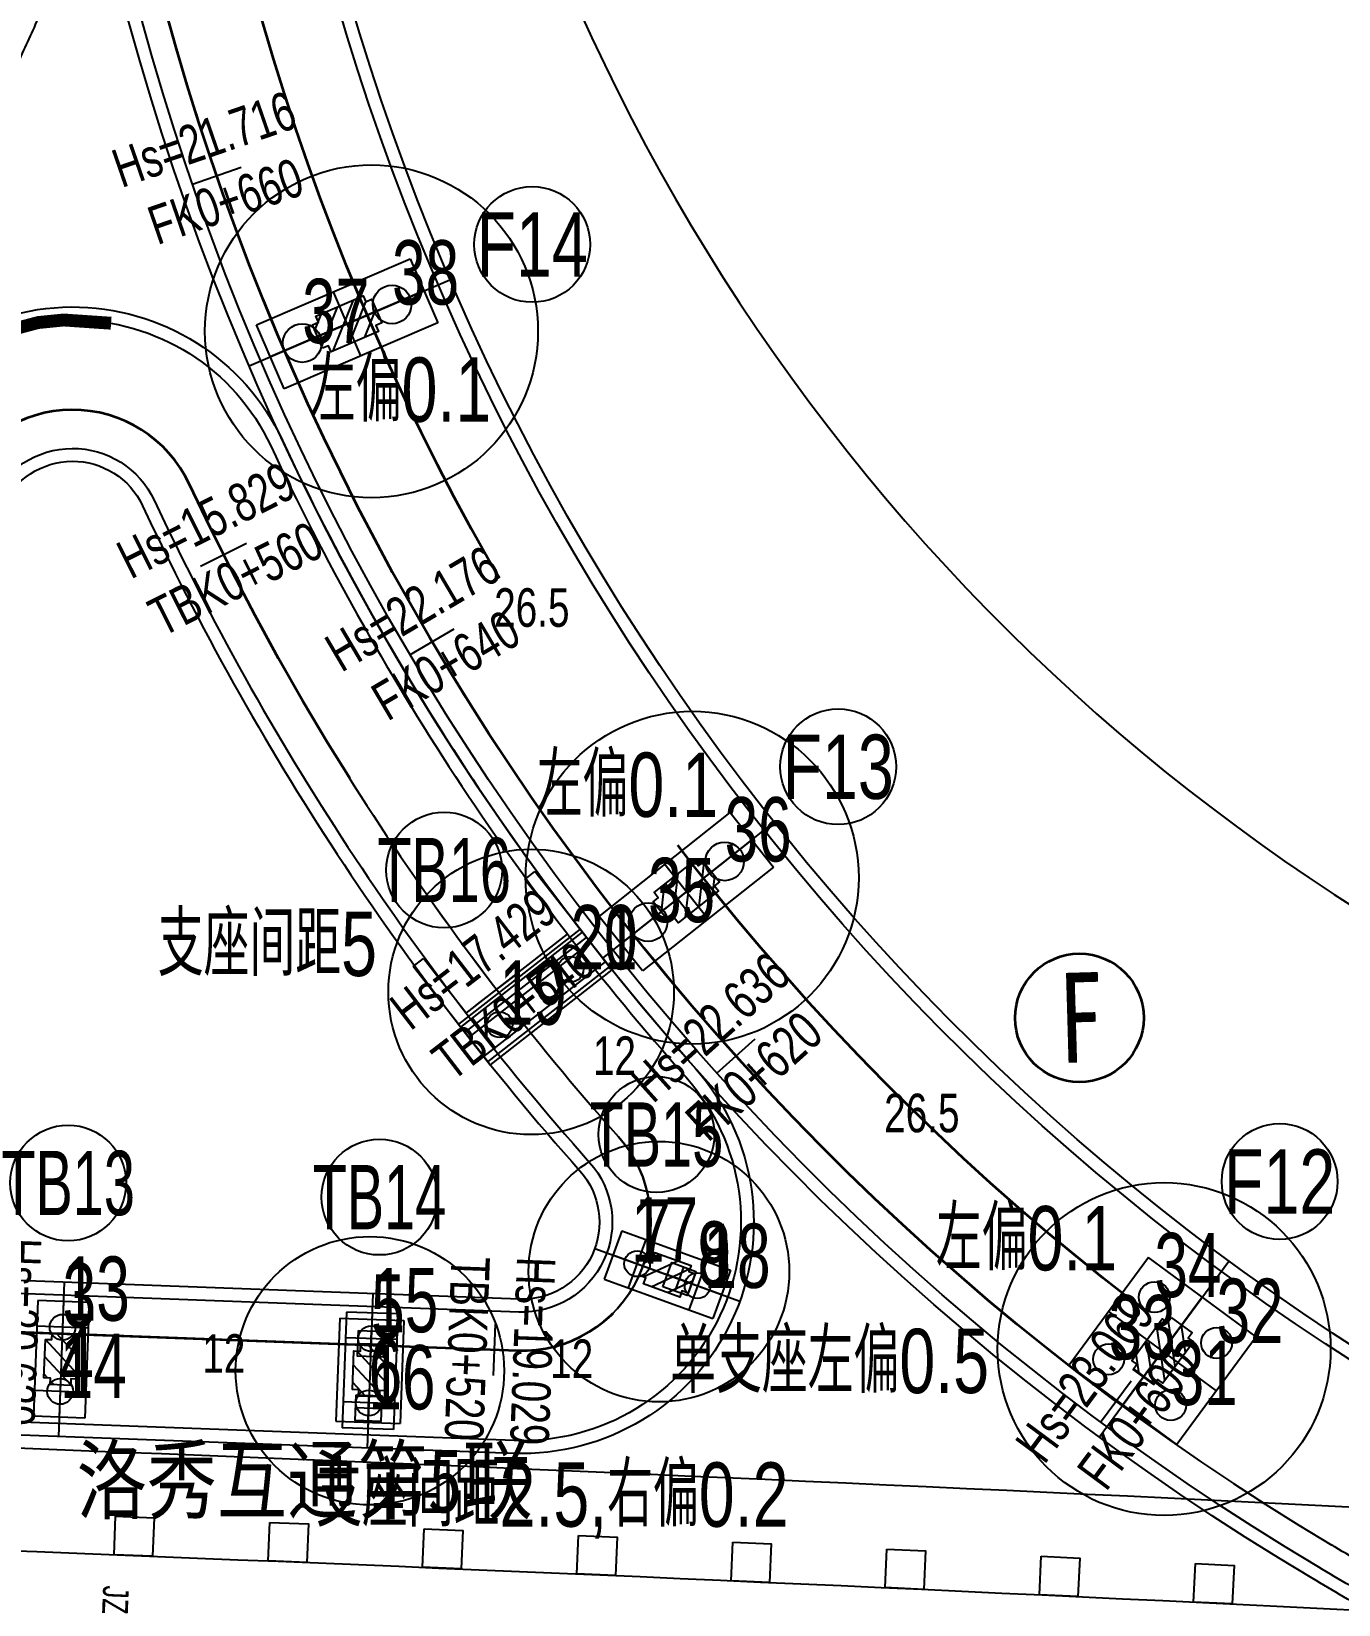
# Model space of a CAD drawing. Extents: x 0 to 558779, y 0 to 2762081.
# Drawn here: x 519973.8 to 520024.6, y 2757686.1 to 2757747.3 of the extents above; entities that cross this region are included whole.
import ezdxf
from ezdxf.enums import TextEntityAlignment as Align

# ---------------------------------------------------------------- set-up
doc = ezdxf.new("R2010")
doc.units = 0
doc.header["$LTSCALE"] = 20
for name, pattern in [('CENTER', [2, 1.25, -0.25, 0.25, -0.25]), ('DASHED', [19.05, 12.7, -6.35]), ('HIDDEN', [0.375, 0.25, -0.125])]:
    doc.linetypes.add(name, pattern=pattern)
for name, color, linetype in [('0-路名', 7, 'Continuous'), ('B-标线', 8, 'Continuous'), ('DL-中心线', 10, 'Continuous'), ('DL-人行道边线', 1, 'Continuous'), ('DL-挡墙范围', 2, 'HIDDEN'), ('DL-树池', 110, 'Continuous'), ('DL-非机动车道边线', 6, 'Continuous'), ('FD-公交车站', 11, 'Continuous'), ('L-洛秀互通匝道边线', 140, 'Continuous'), ('Pile-JZ', 7, 'Continuous'), ('QL-主线桥墩', 191, 'Continuous'), ('QL-分孔线', 4, 'Continuous'), ('QL-墩号', 6, 'Continuous'), ('QL-桥墩', 191, 'Continuous'), ('QL-桥跨数值', 6, 'Continuous'), ('XW_B', 7, 'Continuous'), ('XW_F', 7, 'Continuous'), ('XW_TB', 7, 'Continuous'), ('YD-G2', 96, 'Continuous'), ('文本', 3, 'Continuous'), ('桩号-F', 7, 'Continuous'), ('桩号-TB', 7, 'Continuous'), ('设计高-F', 7, 'Continuous'), ('设计高-TB', 7, 'Continuous'), ('设计高-地面高-F', 7, 'Continuous'), ('设计高-地面高-TB', 7, 'Continuous')]:
    doc.layers.add(name, color=color, linetype=linetype)
doc.layers.add('偏心', color=4, linetype='Continuous', plot=False)
doc.layers.add('坐标标注', color=6, linetype='Continuous', plot=False)
doc.styles.get("Standard").update_dxf_attribs({"font": 'fsdb_e.shx', "width": 0.7, "bigfont": 'hzdx.shx'})
doc.styles.add('仿宋', font='simfang_0.ttf', dxfattribs={"width": 0.8})
pattern_1 = [(0, (0, 2e-10), (0, 6.985), [5.08, -1.905]), (90, (0, 2e-10), (-6.985, 4e-16), [5.08, -1.905])]
pattern_2 = [(0, (0, 0), (0, 6.985), [5.08, -1.905]), (90, (0, 0), (-6.985, 4e-16), [5.08, -1.905])]

# ---------------------------------------------------------------- blocks, each defined once
blk = doc.blocks.new('shuchi01')
at = {"layer": 'DL-树池', "color": 3}
blk.add_lwpolyline([(-0.75, 1.5), (0.75, 1.5), (0.75, 0), (-0.75, 0)], close=True, dxfattribs=at)
blk = doc.blocks.new('(9-1)8.5m花瓶墩单排桩2根1.5')
h = blk.add_hatch()
h.set_pattern_fill('ANGLE', color=256)
h.set_pattern_definition(pattern_1)
h.paths.add_polyline_path([(-1.25, -0.5), (-1.25, 0.5), (-1, 0.5), (-1, 0.75), (1, 0.75), (1, 0.5), (1.25, 0.5), (1.25, -0.5), (1, -0.5), (1, -0.75), (-1, -0.75), (-1, -0.5)])
h = blk.add_hatch()
h.set_pattern_fill('ANGLE', color=256)
h.set_pattern_definition(pattern_1)
h.paths.add_polyline_path([(-1.25, -0.5), (-1.25, 0.5), (-1, 0.5), (-1, 0.75), (1, 0.75), (1, 0.5), (1.25, 0.5), (1.25, -0.5), (1, -0.5), (1, -0.75), (-1, -0.75), (-1, -0.5)])
h = blk.add_hatch()
h.set_pattern_fill('ANSI31', color=3, scale=0.15)
h.paths.add_polyline_path([(-1.25, -0.5), (-1.25, 0.5), (-1, 0.5), (-1, 0.75), (1, 0.75), (1, 0.5), (1.25, 0.5), (1.25, -0.5), (1, -0.5), (1, -0.75), (-1, -0.75), (-1, -0.5)])
at = {"layer": 'QL-桥墩', "color": 1}
for p, q in [((-3.25, -1.35), (-3.25, 1.35)), ((-3.25, 1.35), (3.25, 1.35)), ((3.25, 1.35), (3.25, -1.35)), ((3.25, -1.35), (-3.25, -1.35))]:
    blk.add_line(p, q, dxfattribs=at)
at = {"layer": 'QL-桥墩', "color": 3, "linetype": 'CENTER'}
for p, q in [((0, -1.35), (0, 1.35)), ((3.25, 0), (-3.25, 0))]:
    blk.add_line(p, q, dxfattribs=at)
at = {"layer": 'QL-桥墩', "color": 1, "ltscale": 0.1}
blk.add_lwpolyline([(-1.25, -0.5), (-1.25, 0.5), (-1, 0.5), (-1, 0.75), (1, 0.75), (1, 0.5), (1.25, 0.5), (1.25, -0.5), (1, -0.5), (1, -0.75), (-1, -0.75), (-1, -0.5)], close=True, dxfattribs=at)
at = {"layer": 'QL-桥墩', "color": 3}
for centre in [(-1.9, 0), (1.9, 0)]:
    blk.add_circle(centre, 0.75, dxfattribs=at)
blk = doc.blocks.new('(9-2)8.5m花瓶墩双排桩4根1.2')
h = blk.add_hatch()
h.set_pattern_fill('ANGLE', color=256)
h.set_pattern_definition(pattern_2)
h.paths.add_polyline_path([(-1.25, -0.5), (-1.25, 0.5), (-1, 0.5), (-1, 0.75), (1, 0.75), (1, 0.5), (1.25, 0.5), (1.25, -0.5), (1, -0.5), (1, -0.75), (-1, -0.75), (-1, -0.5)])
h = blk.add_hatch()
h.set_pattern_fill('ANGLE', color=256)
h.set_pattern_definition(pattern_2)
h.paths.add_polyline_path([(-1.25, -0.5), (-1.25, 0.5), (-1, 0.5), (-1, 0.75), (1, 0.75), (1, 0.5), (1.25, 0.5), (1.25, -0.5), (1, -0.5), (1, -0.75), (-1, -0.75), (-1, -0.5)])
h = blk.add_hatch()
h.set_pattern_fill('ANSI31', color=3, scale=0.15)
h.paths.add_polyline_path([(-1.25, -0.5), (-1.25, 0.5), (-1, 0.5), (-1, 0.75), (1, 0.75), (1, 0.5), (1.25, 0.5), (1.25, -0.5), (1, -0.5), (1, -0.75), (-1, -0.75), (-1, -0.5)])
at = {"layer": 'QL-桥墩', "color": 1}
for p, q in [((-2.6, 2.6), (2.6, 2.6)), ((-2.6, 2.6), (-2.6, -2.6)), ((2.6, 2.6), (2.6, -2.6)), ((-2.6, -2.6), (2.6, -2.6))]:
    blk.add_line(p, q, dxfattribs=at)
at = {"layer": 'QL-桥墩', "color": 3, "linetype": 'CENTER'}
for p, q in [((0, 2.6), (0, -2.6)), ((-2.6, 0), (2.6, 0))]:
    blk.add_line(p, q, dxfattribs=at)
at = {"layer": 'QL-桥墩', "color": 1}
blk.add_lwpolyline([(-1.25, -0.5), (-1.25, 0.5), (-1, 0.5), (-1, 0.75), (1, 0.75), (1, 0.5), (1.25, 0.5), (1.25, -0.5), (1, -0.5), (1, -0.75), (-1, -0.75), (-1, -0.5)], close=True, dxfattribs=at)
at = {"layer": 'QL-桥墩', "color": 3, "ltscale": 0.1}
for centre in [(-1.5, 1.5), (1.5, 1.5), (-1.5, -1.5), (1.5, -1.5)]:
    blk.add_circle(centre, 0.6, dxfattribs=at)
blk = doc.blocks.new('6.5m薄壁台')
at = {"layer": 'QL-桥墩', "color": 1}
for p, q in [((-3, 1.25), (3, 1.25)), ((-3, -0.75), (-3, 1.25)), ((3, -0.75), (3, 1.25)), ((-3, -0.75), (3, -0.75))]:
    blk.add_line(p, q, dxfattribs=at)
at = {"layer": 'QL-桥墩', "color": 3}
for p, q in [((3, 1.1), (-3, 1.1)), ((-3, 1.1), (-3, -0.5)), ((3, 1.1), (3, -0.5)), ((3, -0.1), (-3, -0.1)), ((3, -0.6), (-3, -0.6)), ((-3, -0.75), (-3, -3.6)), ((2.5, -0.9), (-2.5, -0.9)), ((-2.5, -0.9), (-2.5, -3.6)), ((2.5, -0.9), (2.5, -3.6)), ((3, -0.75), (3, -3.6)), ((-2.5, -3.6), (-3, -3.6)), ((3, -3.6), (2.5, -3.6))]:
    blk.add_line(p, q, dxfattribs=at)
at = {"layer": 'QL-桥墩', "color": 3, "linetype": 'DASHED', "ltscale": 0.03}
for p, q in [((3, 0.85), (-3, 0.85)), ((3, -0.35), (-3, -0.35))]:
    blk.add_line(p, q, dxfattribs=at)
at = {"layer": 'QL-桥墩', "color": 3}
for centre in [(-1.75, 0.25), (1.75, 0.25)]:
    blk.add_circle(centre, 0.5, dxfattribs=at)
blk = doc.blocks.new('主线桥墩10.09')
at = {"layer": '文本', "style": '仿宋', "width": 0.8}
blk.add_text('洛秀互通第5联', height=2.5, dxfattribs=at).set_placement((2954.7088, -310.2283))
blk = doc.blocks.new('(6-1)6.0m花瓶墩单排桩2根1.0')
h = blk.add_hatch()
h.set_pattern_fill('ANSI31', color=3, scale=0.15, angle=180)
h.paths.add_polyline_path([(1, 0.4), (1, -0.4), (0.75, -0.4), (0.75, -0.65), (-0.75, -0.65), (-0.75, -0.4), (-1, -0.4), (-1, 0.4), (-0.75, 0.4), (-0.75, 0.65), (0.75, 0.65), (0.75, 0.4)])
at = {"layer": 'QL-桥墩', "color": 1}
for p, q in [((-2.25, 1), (-2.25, -1)), ((-2.25, 1), (2.25, 1)), ((2.25, 1), (2.25, -1)), ((-2.25, -1), (2.25, -1))]:
    blk.add_line(p, q, dxfattribs=at)
at = {"layer": 'QL-桥墩', "color": 3, "linetype": 'CENTER'}
for p, q in [((-1.25, 1), (-1.25, -1)), ((1.25, 1), (1.25, -1)), ((-2.25, 0), (2.25, 0))]:
    blk.add_line(p, q, dxfattribs=at)
at = {"layer": 'QL-桥墩', "color": 1}
blk.add_lwpolyline([(1, 0.4), (1, -0.4), (0.75, -0.4), (0.75, -0.65), (-0.75, -0.65), (-0.75, -0.4), (-1, -0.4), (-1, 0.4), (-0.75, 0.4), (-0.75, 0.65), (0.75, 0.65), (0.75, 0.4)], close=True, dxfattribs=at)
at = {"layer": 'QL-桥墩', "color": 3}
for centre in [(-1.25, 0), (1.25, 0)]:
    blk.add_circle(centre, 0.5, dxfattribs=at)

msp = doc.modelspace()

# ---------------------------------------------------------------- hatches: boundary and pattern name
at = {"layer": 'FD-公交车站'}
h = msp.add_hatch(dxfattribs=at)
h.set_pattern_fill('ANGLE', color=256, scale=0.1, angle=-0.23643, style=0)
h.set_pattern_definition([(359.76357209, (0, 0), (0.00288231399, 0.69849405314), [0.508, -0.1905]), (89.76357209, (0, 0), (-0.69849405314, 0.00288231399), [0.508, -0.1905])])
edge = h.paths.add_edge_path()
edge.add_line((519963.508, 2757733.049), (519965.326, 2757732.217))
edge.add_arc((522763.138, 2756452.209), 3076.714, 155.411669, 155.41576, ccw=False)
edge.add_arc((523885.5, 2755938.628), 4311, 155.38588, 155.411669, ccw=False)
edge.add_arc((526503.804, 2754739.094), 7191, 155.3704067, 155.3858801, ccw=False)
edge.add_arc((539593.707, 2748737.889), 21591, 155.3652489, 155.3704067, ccw=False)
edge.add_arc((508179.838, 2763143.477), 12968.4, 335.364676, 335.3732724)
edge.add_arc((516033.414, 2759543.397), 4329, 335.373272, 335.399061)
edge.add_arc((517604.562, 2758824.038), 2601, 335.399061, 335.442043)
edge.add_arc((518278.142, 2758516.247), 1860.429, 335.442043, 335.502217)
edge.add_arc((518652.533, 2758345.644), 1449, 335.502217, 335.579584)
edge.add_arc((518890.928, 2758237.401), 1187.182, 335.579584, 335.674144)
edge.add_arc((519056.094, 2758162.736), 1005.923, 335.674144, 335.785896)
edge.add_arc((519177.322, 2758108.218), 873, 335.785896, 335.914841)
edge.add_arc((519270.12, 2758066.736), 771.353, 335.914841, 336.060979)
edge.add_arc((519341.807, 2758034.909), 692.918, 336.061118, 336.215852)
edge.add_arc((519396.549, 2758010.78), 633.094, 336.216067, 336.370801)
edge.add_arc((519439.087, 2757992.168), 586.662, 336.370956, 336.52569)
edge.add_arc((519473.384, 2757977.273), 549.271, 336.52581, 336.68054)
edge.add_arc((519501.807, 2757965.019), 518.319, 336.68063, 336.83536)
edge.add_arc((519525.87, 2757954.723), 492.146, 336.83544, 336.99017)
edge.add_arc((519546.589, 2757945.924), 469.636, 336.99023, 337.14496)
edge.add_arc((519564.676, 2757938.299), 450.007, 337.14501, 337.27112)
edge.add_line((519979.737, 2757764.43), (519977.893, 2757765.202))
edge.add_arc((519564.677, 2757938.299), 448.006, 337.14501, 337.27112, ccw=False)
edge.add_arc((519546.589, 2757945.923), 467.635, 336.99023, 337.14496, ccw=False)
edge.add_arc((519525.871, 2757954.723), 490.145, 336.83544, 336.99017, ccw=False)
edge.add_arc((519501.808, 2757965.019), 516.318, 336.68063, 336.83536, ccw=False)
edge.add_arc((519473.385, 2757977.272), 547.269, 336.52581, 336.68054, ccw=False)
edge.add_arc((519439.089, 2757992.167), 584.66, 336.370956, 336.52569, ccw=False)
edge.add_arc((519396.552, 2758010.779), 631.091, 336.216068, 336.370802, ccw=False)
edge.add_arc((519341.809, 2758034.908), 690.916, 336.061118, 336.215852, ccw=False)
edge.add_arc((519270.12, 2758066.736), 769.353, 335.914841, 336.060979, ccw=False)
edge.add_arc((519177.322, 2758108.218), 871, 335.785896, 335.914841, ccw=False)
edge.add_arc((519056.094, 2758162.736), 1003.923, 335.674144, 335.785896, ccw=False)
edge.add_arc((518890.928, 2758237.401), 1185.182, 335.579584, 335.674144, ccw=False)
edge.add_arc((518652.533, 2758345.644), 1447, 335.502217, 335.579584, ccw=False)
edge.add_arc((518278.142, 2758516.247), 1858.429, 335.442043, 335.502217, ccw=False)
edge.add_arc((517604.562, 2758824.038), 2599, 335.399061, 335.442043, ccw=False)
edge.add_arc((516033.414, 2759543.397), 4327, 335.373272, 335.399061, ccw=False)
edge.add_arc((508179.716, 2763143.533), 12966.533, 335.364676, 335.3732723, ccw=False)
edge.add_arc((539593.707, 2748737.889), 21593, 155.3652489, 155.3704067)
edge.add_arc((526503.804, 2754739.094), 7193, 155.3704067, 155.3858801)
edge.add_arc((523885.5, 2755938.628), 4313, 155.38588, 155.411669)
edge.add_arc((522763.138, 2756452.209), 3078.714, 155.411669, 155.41576)

# ---------------------------------------------------------------- linework, layer by layer
at = {"layer": '0-路名', "lineweight": 35}
msp.add_circle((520014.541, 2757708.897), 2.5, dxfattribs=at)
at = {"layer": 'B-标线', "linetype": 'HIDDEN', "lineweight": 35, "ltscale": 5, "flags": 128}
for points in [[(520609.666, 2757632.942), (520351.861, 2757657.357, 0.014295), (520266.291, 2757662.998), (520121.205, 2757668.404, -0.000386), (520115.653, 2757668.613, -0.001157), (520110.102, 2757668.84, -0.001929), (520104.553, 2757669.101, -0.002701), (520099.006, 2757669.414, -0.003472), (520093.464, 2757669.795, -0.004244), (520087.928, 2757670.261, -0.005015), (520082.402, 2757670.83, -0.005787), (520076.889, 2757671.518, -0.006559), (520071.395, 2757672.342, -0.006945), (520066.2, 2757673.265, -0.006945), (520061.484, 2757674.239, -0.006945), (520057.146, 2757675.262, -0.006945), (520053.117, 2757676.331, -0.006945), (520049.348, 2757677.444, -0.006945), (520045.803, 2757678.598, -0.006945), (520042.456, 2757679.793, -0.006945), (520039.284, 2757681.025, -0.006945), (520036.271, 2757682.293, -0.006945), (520033.402, 2757683.594, -0.006945), (520030.667, 2757684.929, -0.006945), (520028.056, 2757686.293, -0.006945), (520025.56, 2757687.687, -0.003472), (520024.353, 2757688.395, -0.241172), (519975.908, 2757765.624, -0.001215), (519975.867, 2757766.111, -0.002431), (519975.789, 2757767.109, -0.002431), (519975.72, 2757768.138, -0.002431), (519975.658, 2757769.201, -0.002431), (519975.605, 2757770.303, -0.002431), (519975.562, 2757771.446, -0.002431), (519975.528, 2757772.636, -0.002431), (519975.504, 2757773.88, -0.002431), (519975.492, 2757775.185, -0.002431), (519975.493, 2757776.56, -0.002431), (519975.508, 2757778.019, -0.002431), (519975.539, 2757779.579, -0.002431), (519975.59, 2757781.264, -0.002431), (519975.663, 2757783.109, -0.002296), (519975.758, 2757785.051, -0.002025), (519975.87, 2757786.993, -0.001755), (519975.996, 2757788.933, -0.001485), (519976.136, 2757790.872, -0.001215), (519976.285, 2757792.811, -0.000945), (519976.444, 2757794.749, -0.000675), (519976.608, 2757796.686, -0.000405), (519976.776, 2757798.624, -0.000135), (519976.947, 2757800.561, -0.000023), (519977.118, 2757802.497, -0.000068), (519977.29, 2757804.434, -0.000113), (519977.462, 2757806.371, -0.000158), (519977.635, 2757808.308, -0.000203), (519977.809, 2757810.244, -0.000248), (519977.986, 2757812.181, -0.000293), (519978.164, 2757814.117, -0.000338), (519978.345, 2757816.053, -0.000383), (519978.528, 2757817.989, -0.000405), (519978.706, 2757819.827, -0.000405), (519978.87, 2757821.505, -0.000405), (519979.025, 2757823.057, -0.000405), (519979.172, 2757824.509, -0.000405), (519979.313, 2757825.877, -0.000405), (519979.449, 2757827.175, -0.000405), (519979.58, 2757828.412, -0.000405), (519979.708, 2757829.596, -0.000405), (519979.833, 2757830.733, -0.000405), (519979.955, 2757831.829, -0.000405), (519980.074, 2757832.887, -0.000405), (519980.191, 2757833.912, -0.000405), (519980.307, 2757834.906, -0.000203), (519980.364, 2757835.392, -0.042599), (520000.875, 2757935.361)], [(520609.996, 2757636.427), (520352.191, 2757660.841, 0.014295), (520266.421, 2757666.495), (520121.335, 2757671.901, -0.000386), (520115.788, 2757672.111, -0.001157), (520110.253, 2757672.337, -0.001929), (520104.731, 2757672.597, -0.002701), (520099.222, 2757672.907, -0.003472), (520093.728, 2757673.285, -0.004244), (520088.251, 2757673.746, -0.005015), (520082.795, 2757674.308, -0.005787), (520077.363, 2757674.986, -0.006559), (520071.96, 2757675.796, -0.006945), (520066.86, 2757676.702, -0.006945), (520062.24, 2757677.657, -0.006945), (520057.996, 2757678.657, -0.006945), (520054.061, 2757679.701, -0.006945), (520050.385, 2757680.786, -0.006945), (520046.933, 2757681.911, -0.006945), (520043.677, 2757683.073, -0.006945), (520040.596, 2757684.269, -0.006945), (520037.673, 2757685.499, -0.006945), (520034.893, 2757686.761, -0.006945), (520032.245, 2757688.053, -0.006945), (520029.72, 2757689.372, -0.006945), (520027.309, 2757690.719, -0.003472), (520026.145, 2757691.402, -0.241172), (519979.395, 2757765.928, -0.001215), (519979.355, 2757766.398, -0.002431), (519979.28, 2757767.362, -0.002431), (519979.213, 2757768.357, -0.002431), (519979.153, 2757769.386, -0.002431), (519979.102, 2757770.454, -0.002431), (519979.06, 2757771.563, -0.002431), (519979.027, 2757772.719, -0.002431), (519979.004, 2757773.929, -0.002431), (519978.992, 2757775.2, -0.002431), (519978.993, 2757776.541, -0.002431), (519979.008, 2757777.966, -0.002431), (519979.038, 2757779.492, -0.002431), (519979.088, 2757781.142, -0.002431), (519979.159, 2757782.954, -0.002296), (519979.253, 2757784.864, -0.002025), (519979.363, 2757786.777, -0.001755), (519979.488, 2757788.693, -0.001485), (519979.626, 2757790.611, -0.001215), (519979.774, 2757792.533, -0.000945), (519979.931, 2757794.458, -0.000675), (519980.095, 2757796.386, -0.000405), (519980.263, 2757798.317, -0.000135), (519980.434, 2757800.252, -0.000023), (519980.605, 2757802.189, -0.000068), (519980.776, 2757804.125, -0.000113), (519980.948, 2757806.061, -0.000158), (519981.121, 2757807.995, -0.000203), (519981.295, 2757809.929, -0.000248), (519981.471, 2757811.862, -0.000293), (519981.649, 2757813.794, -0.000338), (519981.829, 2757815.725, -0.000383), (519982.013, 2757817.656, -0.000405), (519982.189, 2757819.489, -0.000405), (519982.353, 2757821.16, -0.000405), (519982.507, 2757822.707, -0.000405), (519982.654, 2757824.153, -0.000405), (519982.794, 2757825.515, -0.000405), (519982.93, 2757826.808, -0.000405), (519983.06, 2757828.039, -0.000405), (519983.188, 2757829.217, -0.000405), (519983.312, 2757830.349, -0.000405), (519983.433, 2757831.439, -0.000405), (519983.552, 2757832.492, -0.000405), (519983.668, 2757833.511, -0.000405), (519983.783, 2757834.499, -0.000203), (519983.84, 2757834.983, -0.042599), (520004.231, 2757934.369, -0.042599)]]:
    msp.add_lwpolyline(points, format="xyb", dxfattribs=at)
at = {"layer": 'B-标线', "lineweight": 35, "flags": 128}
for points in [[(519860.757, 2757530.995, 0.043438), (519909.912, 2757644.363, -0.021082), (519939.582, 2757722.133, 0.054969), (519981.895, 2757860.489, -0.025142), (519996.067, 2757919.103)], [(519857.678, 2757532.66, 0.043438), (519906.592, 2757645.472, -0.021082), (519936.367, 2757723.518, 0.054969), (519978.456, 2757861.139, -0.025142)], [(519863.835, 2757529.33, 0.043438), (519913.232, 2757643.254, -0.021082), (519942.797, 2757720.749, 0.046008), (519980.509, 2757836.614, 0.046008)]]:
    msp.add_lwpolyline(points, format="xyb", dxfattribs=at)
at = {"layer": 'DL-中心线', "linetype": 'CENTER', "lineweight": 35, "ltscale": 5, "flags": 128}
for points in [[(519647.675, 2757568.166, -0.001157), (519648.228, 2757567.535, -0.002315), (519649.349, 2757566.237, -0.002315), (519650.492, 2757564.888, -0.002315), (519651.66, 2757563.484, -0.002315), (519652.855, 2757562.02, -0.002315), (519654.081, 2757560.489, -0.002315), (519655.343, 2757558.884, -0.002315), (519656.645, 2757557.195, -0.002315), (519657.995, 2757555.412, -0.002315), (519659.4, 2757553.518, -0.002315), (519660.871, 2757551.496, -0.002315), (519662.425, 2757549.319, -0.002315), (519664.081, 2757546.951, -0.002315), (519665.872, 2757544.34, -0.002186), (519667.733, 2757541.575, -0.001929), (519669.571, 2757538.794, -0.001672), (519671.389, 2757536, -0.001415), (519673.19, 2757533.195, -0.001157), (519674.976, 2757530.381, -0.0009), (519676.75, 2757527.559, -0.000643), (519678.516, 2757524.732, -0.000386), (519680.276, 2757521.901, -0.000129), (519682.033, 2757519.068, 0.000289), (519683.791, 2757516.236, 0.000868), (519685.555, 2757513.408, 0.001447), (519687.333, 2757510.588, 0.002025), (519689.13, 2757507.78, 0.002604), (519690.952, 2757504.99, 0.003183), (519692.807, 2757502.22, 0.003762), (519694.7, 2757499.477, 0.00434), (519696.638, 2757496.764, 0.004919), (519698.625, 2757494.088, 0.005208), (519700.564, 2757491.585, 0.005208), (519702.381, 2757489.338, 0.005208), (519704.105, 2757487.294, 0.005208), (519705.757, 2757485.416, 0.005208), (519707.351, 2757483.679, 0.005208), (519708.898, 2757482.063, 0.005208), (519710.404, 2757480.553, 0.005208), (519711.875, 2757479.138, 0.005208), (519713.317, 2757477.808, 0.005208), (519714.733, 2757476.556, 0.005208), (519716.126, 2757475.375, 0.005208), (519717.498, 2757474.26, 0.005208), (519718.851, 2757473.206, 0.002604), (519719.521, 2757472.701, 0.279434), (519802.083, 2757464.769, 0.00514), (519803.57, 2757465.505, 0.00869), (519806.104, 2757466.847, 0.00869), (519808.666, 2757468.321, 0.00869), (519811.257, 2757469.934, 0.00869), (519813.878, 2757471.694, 0.00869), (519816.532, 2757473.615, 0.00869), (519819.223, 2757475.707, 0.00869), (519821.954, 2757477.988, 0.00869), (519824.732, 2757480.477, 0.00869), (519827.565, 2757483.198, 0.00869), (519830.465, 2757486.186, 0.00869), (519833.45, 2757489.481, 0.00869), (519836.543, 2757493.146, 0.008305), (519839.636, 2757497.074, 0.007534), (519842.604, 2757501.098, 0.006763), (519845.455, 2757505.205, 0.005993), (519848.2, 2757509.384, 0.005222), (519850.851, 2757513.623, 0.004451), (519853.42, 2757517.913, 0.003681), (519855.918, 2757522.244, 0.00291), (519858.36, 2757526.607, 0.00214), (519860.757, 2757530.995, 0.043438), (519909.912, 2757644.363, -0.021082), (519939.582, 2757722.133, 0.054969), (519981.895, 2757860.489, -0.025142), (519996.067, 2757919.103), (520034.65, 2758049.579, -0.012888), (520058.477, 2758123.13)], [(520609.666, 2757632.942), (520351.861, 2757657.357, 0.014295), (520266.291, 2757662.998), (520121.205, 2757668.404, -0.000386), (520115.653, 2757668.613, -0.001157), (520110.102, 2757668.84, -0.001929), (520104.553, 2757669.101, -0.002701), (520099.006, 2757669.414, -0.003472), (520093.464, 2757669.795, -0.004244), (520087.928, 2757670.261, -0.005015), (520082.402, 2757670.83, -0.005787), (520076.889, 2757671.518, -0.006559), (520071.395, 2757672.342, -0.006945), (520066.2, 2757673.265, -0.006945), (520061.484, 2757674.239, -0.006945), (520057.146, 2757675.262, -0.006945), (520053.117, 2757676.331, -0.006945), (520049.348, 2757677.444, -0.006945), (520045.803, 2757678.598, -0.006945), (520042.456, 2757679.793, -0.006945), (520039.284, 2757681.025, -0.006945), (520036.271, 2757682.293, -0.006945), (520033.402, 2757683.594, -0.006945), (520030.667, 2757684.929, -0.006945), (520028.056, 2757686.293, -0.006945), (520025.56, 2757687.687, -0.003472), (520024.353, 2757688.395, -0.241172), (519975.908, 2757765.624, -0.001215), (519975.867, 2757766.111, -0.002431), (519975.789, 2757767.109, -0.002431), (519975.72, 2757768.138, -0.002431), (519975.658, 2757769.201, -0.002431), (519975.605, 2757770.303, -0.002431), (519975.562, 2757771.446, -0.002431), (519975.528, 2757772.636, -0.002431), (519975.504, 2757773.88, -0.002431), (519975.492, 2757775.185, -0.002431), (519975.493, 2757776.56, -0.002431), (519975.508, 2757778.019, -0.002431), (519975.539, 2757779.579, -0.002431), (519975.59, 2757781.264, -0.002431), (519975.663, 2757783.109, -0.002296), (519975.758, 2757785.051, -0.002025), (519975.87, 2757786.993, -0.001755), (519975.996, 2757788.933, -0.001485), (519976.136, 2757790.872, -0.001215), (519976.285, 2757792.811, -0.000945), (519976.444, 2757794.749, -0.000675), (519976.608, 2757796.686, -0.000405), (519976.776, 2757798.624, -0.000135), (519976.947, 2757800.561, -0.000023), (519977.118, 2757802.497, -0.000068), (519977.29, 2757804.434, -0.000113), (519977.462, 2757806.371, -0.000158), (519977.635, 2757808.308, -0.000203), (519977.809, 2757810.244, -0.000248), (519977.986, 2757812.181, -0.000293), (519978.164, 2757814.117, -0.000338), (519978.345, 2757816.053, -0.000383), (519978.528, 2757817.989, -0.000405), (519978.706, 2757819.827, -0.000405), (519978.87, 2757821.505, -0.000405), (519979.025, 2757823.057, -0.000405), (519979.172, 2757824.509, -0.000405), (519979.313, 2757825.877, -0.000405), (519979.449, 2757827.175, -0.000405), (519979.58, 2757828.412, -0.000405), (519979.708, 2757829.596, -0.000405), (519979.833, 2757830.733, -0.000405), (519979.955, 2757831.829, -0.000405), (519980.074, 2757832.887, -0.000405), (519980.191, 2757833.912, -0.000405), (519980.307, 2757834.906, -0.000203), (519980.364, 2757835.392, -0.042599), (520000.875, 2757935.361)], [(519483.693, 2757688.86), (519492.803, 2757688.723, 0.043131), (519561.509, 2757693.622), (519577.044, 2757696.088, 0.031213), (519605.074, 2757702.35, -0.20367), (519636.14, 2757698.616, 0.121654), (519654.577, 2757693.327), (519683.777, 2757692.239, 0.115793), (519751.057, 2757705.409, -0.255248), (519789.288, 2757702.5, 0.14148), (519842.378, 2757686.387), (519917.269, 2757685.369, 0.125687), (519941.327, 2757691.167, -0.131701), (519966.567, 2757696.935), (519992.7, 2757695.961, 0.660156), (519996.625, 2757704.277, -0.072356), (519979.943, 2757729.661, 0.641349), (519970.854, 2757729.6), (519953.894, 2757691.981)]]:
    msp.add_lwpolyline(points, format="xyb", dxfattribs=at)
at = {"layer": 'DL-人行道边线', "flags": 128}
for points in [[(519973.266, 2757745.966, 0.000413), (519974.075, 2757747.753, 0.000488)], [(519968.398, 2757735.321, -0.000023), (519969.208, 2757737.088, 0.000038), (519970.019, 2757738.856, 0.000113)], [(519961.694, 2757692.612), (519964.785, 2757692.497, -0.005003), (520064.882, 2757687.764, 0.002164), (520108.037, 2757685.478)]]:
    msp.add_lwpolyline(points, format="xyb", dxfattribs=at)
at = {"layer": 'DL-挡墙范围', "ltscale": 10, "const_width": 0.5}
msp.add_lwpolyline([(519976.907, 2757735.912), (519975.066, 2757736.038), (519974.068, 2757735.938), (519972.401, 2757735.493), (519969.983, 2757734.084), (519968.678, 2757732.731), (519967.752, 2757731.228), (519966.843, 2757729.219), (519965.385, 2757725.985), (519960.912, 2757715.936)], dxfattribs=at)
at = {"layer": 'DL-非机动车道边线', "flags": 128}
msp.add_lwpolyline([(519961.73, 2757688.608), (519964.636, 2757688.5, -0.005003), (520064.653, 2757683.771, 0.002164), (520107.843, 2757681.482)], format="xyb", dxfattribs=at)
at = {"layer": 'FD-公交车站', "flags": 128}
msp.add_lwpolyline([(519963.508, 2757733.049), (519965.326, 2757732.217, -0.000018), (519965.418, 2757732.416, -0.000113), (519966.225, 2757734.181, -0.000068), (519967.035, 2757735.946, -0.000023), (519967.845, 2757737.713, 0.000038), (519968.656, 2757739.481, 0.000113), (519969.467, 2757741.253, 0.000188), (519970.279, 2757743.027, 0.000263), (519971.09, 2757744.805, 0.000338), (519971.9, 2757746.586, 0.000413), (519972.709, 2757748.371, 0.000488)], format="xyb", dxfattribs=at)
at = {"layer": 'L-洛秀互通匝道边线', "flags": 128}
for points in [[(519856.359, 2757533.374, 0.043439), (519905.17, 2757645.947, -0.021082), (519934.99, 2757724.111, 0.054969), (519976.982, 2757861.418, -0.025142)], [(519856.799, 2757533.136, 0.043438), (519905.644, 2757645.789, -0.021082), (519935.449, 2757723.913, 0.054969), (519977.473, 2757861.325, -0.025142)], [(519864.715, 2757528.854, 0.043438), (519914.18, 2757642.938, -0.021082), (519943.715, 2757720.354, 0.035444), (519974.717, 2757809.192, 0.035444)], [(519865.155, 2757528.616, 0.043438), (519914.655, 2757642.779, -0.021082), (519944.174, 2757720.156, 0.035444), (519975.2, 2757809.061, 0.035444)], [(520041.216, 2757687.256, -0.005718), (520038.874, 2757688.248, -0.006945), (520036.17, 2757689.475, -0.006944), (520033.597, 2757690.73, -0.006945), (520031.146, 2757692.012, -0.006944), (520028.808, 2757693.318, -0.003472), (520027.68, 2757693.979, -0.241172), (519982.383, 2757766.188, -0.001215)], [(520041.406, 2757687.719, -0.005718), (520039.075, 2757688.706, -0.006945), (520036.383, 2757689.928, -0.006944), (520033.823, 2757691.177, -0.006945), (520031.384, 2757692.452, -0.006944), (520029.058, 2757693.751, -0.003472), (520027.936, 2757694.409, -0.241172), (519982.881, 2757766.231, -0.001215)], [(520038.18, 2757679.855, -0.005718), (520035.67, 2757680.918, -0.006945), (520032.763, 2757682.237, -0.006945), (520029.991, 2757683.59, -0.006945), (520027.342, 2757684.974, -0.006945), (520024.81, 2757686.388, -0.003473), (520023.586, 2757687.106, -0.241172), (519974.414, 2757765.493, -0.001215)], [(520038.37, 2757680.317, -0.005718), (520035.87, 2757681.376, -0.006944), (520032.976, 2757682.69, -0.006945), (520030.216, 2757684.036, -0.006945), (520027.58, 2757685.414, -0.006945), (520025.06, 2757686.821, -0.003473), (520023.842, 2757687.536, -0.241172), (519974.912, 2757765.537, -0.001215)], [(519953.155, 2757700.074), (519967.208, 2757731.244, -0.641349), (519983.567, 2757731.353, 0.072356), (519999.617, 2757706.932, -0.660156), (519992.551, 2757691.964), (519971.665, 2757692.742)], [(519954.155, 2757701.074), (519967.664, 2757731.038, -0.641349), (519983.114, 2757731.142, 0.072356), (519999.243, 2757706.6, -0.660156), (519992.569, 2757692.463), (519971.683, 2757693.242)], [(519957.345, 2757699.635), (519970.854, 2757729.6, -0.641349), (519979.943, 2757729.661, 0.072356), (519996.625, 2757704.277, -0.660156), (519992.7, 2757695.961), (519971.813, 2757696.739)], [(519957.203, 2757695.669), (519972.222, 2757728.983, -0.641349), (519978.584, 2757729.026, 0.072356), (519995.504, 2757703.281, -0.660156), (519992.755, 2757697.46), (519971.869, 2757698.238)], [(519958.66, 2757697.686), (519972.678, 2757728.778, -0.641349), (519978.131, 2757728.814, 0.072356), (519995.13, 2757702.949, -0.660156), (519992.774, 2757697.96), (519971.888, 2757698.738)]]:
    msp.add_lwpolyline(points, format="xyb", dxfattribs=at)
at = {"layer": 'QL-分孔线', "color": 1}
for p, q in [((519982.268, 2757734.251), (519990.078, 2757737.606)), ((519990.807, 2757708.139), (519995.536, 2757711.832)), ((519975.086, 2757698.619), (519974.862, 2757692.623))]:
    msp.add_line(p, q, dxfattribs=at)
at = {"layer": 'QL-分孔线'}
for p, q in [((519996.015, 2757711.223), (520002.674, 2757716.506)), ((519995.706, 2757699.934), (520001.346, 2757697.887)), ((520015.313, 2757692.6), (520020.356, 2757699.442)), ((519987.077, 2757698.172), (519986.854, 2757692.176))]:
    msp.add_line(p, q, dxfattribs=at)
at = {"layer": 'QL-墩号'}
for centre in [(519993.274, 2757738.976), (520005.166, 2757718.665), (519989.852, 2757714.649), (519998.102, 2757704.363), (520022.325, 2757702.536), (519975.238, 2757702.478), (519987.338, 2757701.929)]:
    msp.add_circle(centre, 2.25, dxfattribs=at)
at = {"layer": 'XW_B', "color": 2}
msp.add_arc((519333.397, 2757983.169), 660, 336.702334, 349.287641, dxfattribs=at)
msp.add_arc((519333.397, 2757983.169), 660, 336.702334, 349.287641, dxfattribs=at)
at = {"layer": 'XW_F', "color": 1, "flags": 128}
msp.add_lwpolyline([(520025.648, 2757687.637, -0.003397), (520024.465, 2757688.328, -0.000325), (520024.353, 2757688.395)], format="xyb", dxfattribs=at)
msp.add_lwpolyline([(520025.648, 2757687.637, -0.003397), (520024.465, 2757688.328, -0.000325), (520024.353, 2757688.395)], format="xyb", dxfattribs=at)
at = {"layer": 'XW_F', "color": 2}
msp.add_arc((520075.53, 2757774.307), 100, 184.98159, 239.21836, dxfattribs=at)
msp.add_arc((520075.53, 2757774.307), 100, 184.98159, 239.21836, dxfattribs=at)
at = {"layer": 'XW_TB', "color": 4}
msp.add_line((519966.567, 2757696.935), (519992.7, 2757695.961), dxfattribs=at)
msp.add_line((519966.567, 2757696.935), (519992.7, 2757695.961), dxfattribs=at)
at = {"layer": 'XW_TB', "color": 2}
for centre, radius, start, end in [((519975.413, 2757727.545), 5, 25.03611, 155.73231), ((519975.413, 2757727.545), 5, 25.03611, 155.73231), ((520075.53, 2757774.307), 105.5, 205.03611, 221.59012), ((520075.53, 2757774.307), 105.5, 205.03611, 221.59012), ((519992.886, 2757700.958), 5, 267.86602, 41.59013), ((519992.886, 2757700.958), 5, 267.86602, 41.59013)]:
    msp.add_arc(centre, radius, start, end, dxfattribs=at)
at = {"layer": 'YD-G2'}
msp.add_lwpolyline([(519982.4, 2757878.826), (520003.49, 2757893.646), (520022.894, 2757892.923), (519992.702, 2757807.319, 0.505646), (520065.169, 2757700.766), (520120.411, 2757698.707), (520118.947, 2757694.313, 0.001135), (520116.073, 2757685.615), (520096.482, 2757671.158), (520096.119, 2757671.158), (520095.713, 2757671.158), (519947.558, 2757676.679, -0.140867), (519933.647, 2757681.244, 0.002727), (519934.192, 2757681.74, 0.006712), (519935.489, 2757682.965, 0.006448), (519936.685, 2757684.156, 0.363724), (519943.111, 2757767.428), (519982.335, 2757878.642, -0.00262), (519982.4, 2757878.826)], format="xyb", close=True, dxfattribs=at)
at = {"layer": '偏心'}
for p, q in [((519999.466, 2757698.569), (519998.526, 2757698.911)), ((519998.825, 2757698.27), (519999.166, 2757699.21)), ((519985.791, 2757697.219), (519985.642, 2757693.222)), ((519985.791, 2757697.219), (519988.289, 2757697.126)), ((519988.289, 2757697.126), (519988.14, 2757693.129)), ((519986.505, 2757696.242), (519987.504, 2757696.205)), ((519986.986, 2757695.724), (519987.023, 2757696.723)), ((519986.893, 2757693.225), (519986.93, 2757694.225)), ((519985.642, 2757693.222), (519988.14, 2757693.129)), ((519986.412, 2757693.744), (519987.411, 2757693.706))]:
    msp.add_line(p, q, dxfattribs=at)
for points in [[(519998.355, 2757698.441), (519998.696, 2757699.381), (519999.636, 2757699.039), (519999.295, 2757698.099)], [(519986.524, 2757696.742), (519987.523, 2757696.704), (519987.486, 2757695.705), (519986.487, 2757695.742)], [(519986.431, 2757694.243), (519987.43, 2757694.206), (519987.393, 2757693.207), (519986.393, 2757693.244)]]:
    msp.add_lwpolyline(points, close=True, dxfattribs=at)
for centre, radius in [((519987.026, 2757735.598), 6.47), ((519999.494, 2757714.35), 6.47), ((519993.233, 2757709.907), 5.549), ((519998.199, 2757699.029), 5.065), ((520017.834, 2757696.021), 6.47), ((519986.966, 2757695.174), 5.218)]:
    msp.add_circle(centre, radius, dxfattribs=at)
at = {"layer": '设计高-地面高-F'}
for p, q in [((519980.068, 2757741.323), (519981.958, 2757741.976)), ((519988.524, 2757723.015), (519990.246, 2757724.031)), ((520000.448, 2757706.752), (520001.935, 2757708.09)), ((520015.366, 2757693.182), (520016.557, 2757694.789))]:
    msp.add_line(p, q, dxfattribs=at)
at = {"layer": '设计高-地面高-TB'}
for p, q in [((519980.381, 2757726.466), (519982.167, 2757727.364)), ((519991.1, 2757709.393), (519992.686, 2757710.612)), ((519991.837, 2757696.994), (519991.762, 2757694.995))]:
    msp.add_line(p, q, dxfattribs=at)

# ---------------------------------------------------------------- block references
at = {"layer": 'DL-树池'}
for p, rotation in [((519977.771, 2757687.993), 357.7154962765104), ((519983.766, 2757687.751), 357.6467894358654), ((519989.761, 2757687.501), 357.5780825952204), ((519995.756, 2757687.243), 357.5093757545753), ((520001.75, 2757686.979), 357.4406689139304), ((520007.744, 2757686.708), 357.3719620732854), ((520013.737, 2757686.429), 357.3032552326404), ((520019.73, 2757686.143), 357.2345483919954)]:
    msp.add_blockref('shuchi01', p, dxfattribs=dict(at, rotation=rotation))
at = {"layer": 'QL-主线桥墩'}
msp.add_blockref('主线桥墩10.09', (517020.86, 2757999.896), dxfattribs=at)
at = {"layer": 'QL-桥墩', "lineweight": 35}
for name, p, rotation in [('(9-1)8.5m花瓶墩单排桩2根1.5', (519986.081, 2757735.889), 23.24352966456663), ('(9-1)8.5m花瓶墩单排桩2根1.5', (519999.266, 2757713.803), 38.42691123466206), ('(9-2)8.5m花瓶墩双排桩4根1.2', (520017.775, 2757695.94), 233.610292808524)]:
    msp.add_blockref(name, p, dxfattribs=dict(at, rotation=rotation))
at = {"layer": 'QL-桥墩', "rotation": 217.9895915529621}
msp.add_blockref('6.5m薄壁台', (519993.233, 2757709.907), dxfattribs=at)
at = {"layer": '坐标标注'}
for p, rotation in [((519998.526, 2757698.911), 340.0514986423031), ((519974.974, 2757695.621), 267.8660175659252), ((519986.966, 2757695.174), 267.8660175705828)]:
    msp.add_blockref('(6-1)6.0m花瓶墩单排桩2根1.0', p, dxfattribs=dict(at, rotation=rotation))

# ---------------------------------------------------------------- texts
at = {"layer": '0-路名', "lineweight": 35, "style": '仿宋', "width": 0.75}
msp.add_text('F', height=3.5, rotation=1.62733, dxfattribs=at).set_placement((520013.76, 2757707.14))
at = {"layer": 'Pile-JZ', "width": 0.75}
msp.add_text('JZK0+040', height=1, rotation=267.73411, dxfattribs=at).set_placement((519977.008, 2757684.521), align=Align.MIDDLE_CENTER)
at = {"layer": 'QL-墩号'}
for s, width, p in [('F14', 0.75, (519993.274, 2757738.976)), ('F13', 0.75, (520005.166, 2757718.665)), ('TB16', 0.65, (519989.852, 2757714.649)), ('TB15', 0.65, (519998.102, 2757704.363)), ('TB13', 0.65, (519975.238, 2757702.478)), ('F12', 0.75, (520022.325, 2757702.536)), ('TB14', 0.65, (519987.338, 2757701.929))]:
    msp.add_text(s, height=2.5, dxfattribs=dict(at, width=width)).set_placement(p, align=Align.MIDDLE_CENTER)
at = {"layer": 'QL-桥跨数值', "lineweight": 35, "width": 0.75}
for s, p in [('26.5', (519993.261, 2757723.656)), ('12', (519996.47, 2757706.23)), ('26.5', (520008.419, 2757704)), ('12', (519981.287, 2757694.649)), ('12', (519994.809, 2757694.443))]:
    msp.add_text(s, height=1.5, dxfattribs=at).set_placement(p, align=Align.BOTTOM_CENTER)
at = {"layer": '偏心', "width": 0.75}
for s, p in [('左偏0.1', (519988.158, 2757733.332)), ('左偏0.1', (519996.974, 2757717.966)), ('支座间距5', (519982.981, 2757711.776)), ('左偏0.1', (520012.488, 2757700.331)), ('单支座左偏0.5', (520004.834, 2757695.558)), ('支座间距2.5,右偏0.2', (519994.057, 2757690.362))]:
    msp.add_text(s, height=2.5, dxfattribs=at).set_placement(p, align=Align.MIDDLE_CENTER)
at = {"layer": '坐标标注', "width": 0.7}
for s, p in [('38', (519987.827, 2757736.639)), ('37', (519984.336, 2757735.139)), ('36', (520000.754, 2757714.983)), ('35', (519997.778, 2757712.622)), ('20', (519994.766, 2757710.787)), ('21', (519994.766, 2757710.787)), ('19', (519992.008, 2757708.633)), ('17', (519997.116, 2757699.422)), ('7', (519997.351, 2757699.337)), ('8', (519999.701, 2757698.484)), ('9', (519999.701, 2757698.484)), ('18', (519999.936, 2757698.399)), ('34', (520017.457, 2757698.038)), ('3', (519975.021, 2757696.87)), ('13', (519975.03, 2757697.12)), ('5', (519987.012, 2757696.423)), ('15', (519987.022, 2757696.673)), ('32', (520019.872, 2757696.258)), ('33', (520015.677, 2757695.623)), ('4', (519974.927, 2757694.372)), ('14', (519974.918, 2757694.122)), ('6', (519986.919, 2757693.925)), ('16', (519986.91, 2757693.675)), ('31', (520018.092, 2757693.843))]:
    msp.add_text(s, height=2.5, dxfattribs=at).set_placement(p)
at = {"layer": '桩号-F', "width": 0.75}
for s, rotation, p in [('FK0+660', 19.06094, (519981.111, 2757741.366)), ('FK0+640', 30.52009, (519989.537, 2757723.265)), ('FK0+620', 41.97925, (520001.392, 2757707.198)), ('FK0+600', 53.43841, (520016.202, 2757693.807))]:
    msp.add_text(s, height=1.5, rotation=rotation, dxfattribs=at).set_placement(p, align=Align.TOP_CENTER)
at = {"layer": '桩号-TB', "width": 0.75}
for s, rotation, p in [('TBK0+560', 26.69336, (519981.409, 2757726.647)), ('TBK0+540', 37.55512, (519992.076, 2757709.765)), ('TBK0+520', 267.86602, (519991.5, 2757696.006))]:
    msp.add_text(s, height=1.5, rotation=rotation, dxfattribs=at).set_placement(p, align=Align.TOP_CENTER)
at = {"layer": '设计高-F', "width": 0.75}
for s, rotation, p in [('Hs=21.716', 19.06094, (519980.915, 2757741.933)), ('Hs=22.176', 30.52009, (519989.233, 2757723.782)), ('Hs=22.636', 41.97925, (520000.991, 2757707.644)), ('Hs=23.069', 53.43841, (520015.721, 2757694.164))]:
    msp.add_text(s, height=1.5, rotation=rotation, dxfattribs=at).set_placement(p, align=Align.BOTTOM_CENTER)
at = {"layer": '设计高-TB', "width": 0.75}
for s, rotation, p in [('Hs=15.829', 26.69336, (519981.139, 2757727.183)), ('Hs=17.429', 37.55512, (519991.71, 2757710.24)), ('Hs=20.629', 267.86602, (519972.113, 2757696.728)), ('Hs=19.029', 267.86602, (519992.099, 2757695.983))]:
    msp.add_text(s, height=1.5, rotation=rotation, dxfattribs=at).set_placement(p, align=Align.BOTTOM_CENTER)

doc.saveas('drawing.dxf')
